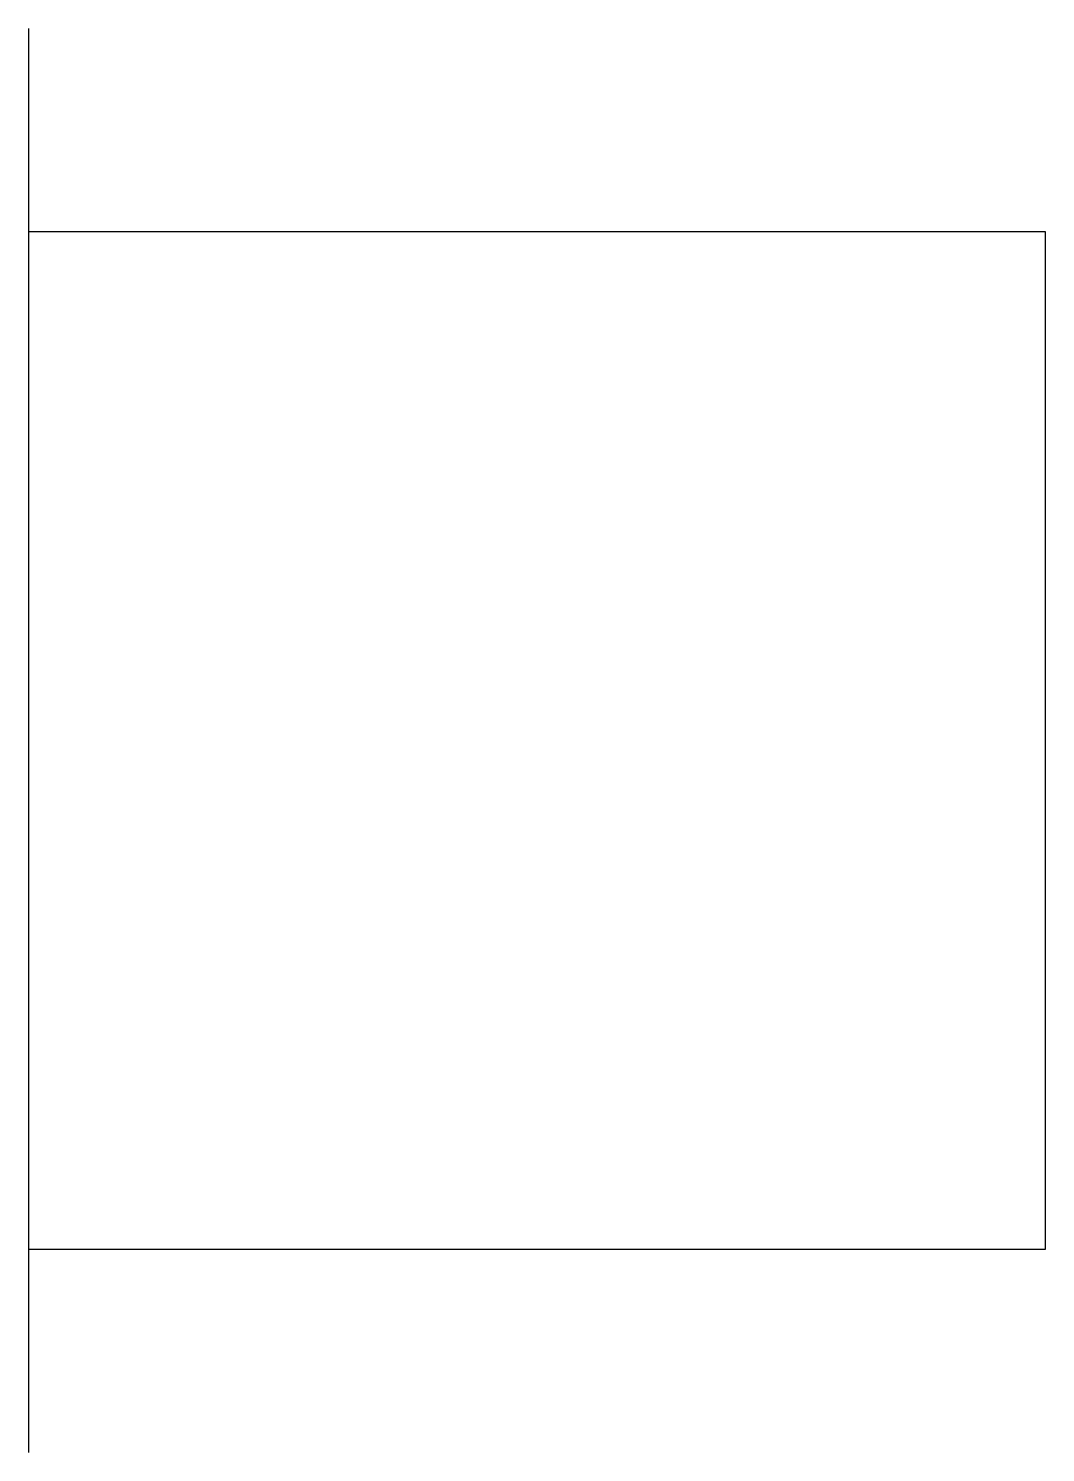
# Model space of a CAD drawing. Header units: millimetres. Extents: x 0 to 100, y -20 to 120.
import ezdxf

# ---------------------------------------------------------------- set-up
doc = ezdxf.new("R2010")
doc.units = ezdxf.units.MM
doc.layers.add('KwikScaf Matrix', color=7, linetype='Continuous')

# ---------------------------------------------------------------- blocks, each defined once
blk = doc.blocks.new('2D Tie Clamp Masonary')
blk.add_line((0, 140), (0, 0))
blk.add_lwpolyline([(0, 20), (100, 20), (100, 120), (0, 120)])

msp = doc.modelspace()

# ---------------------------------------------------------------- block references
at = {"layer": 'KwikScaf Matrix'}
msp.add_blockref('2D Tie Clamp Masonary', (0, -20), dxfattribs=at)

doc.saveas('drawing.dxf')
